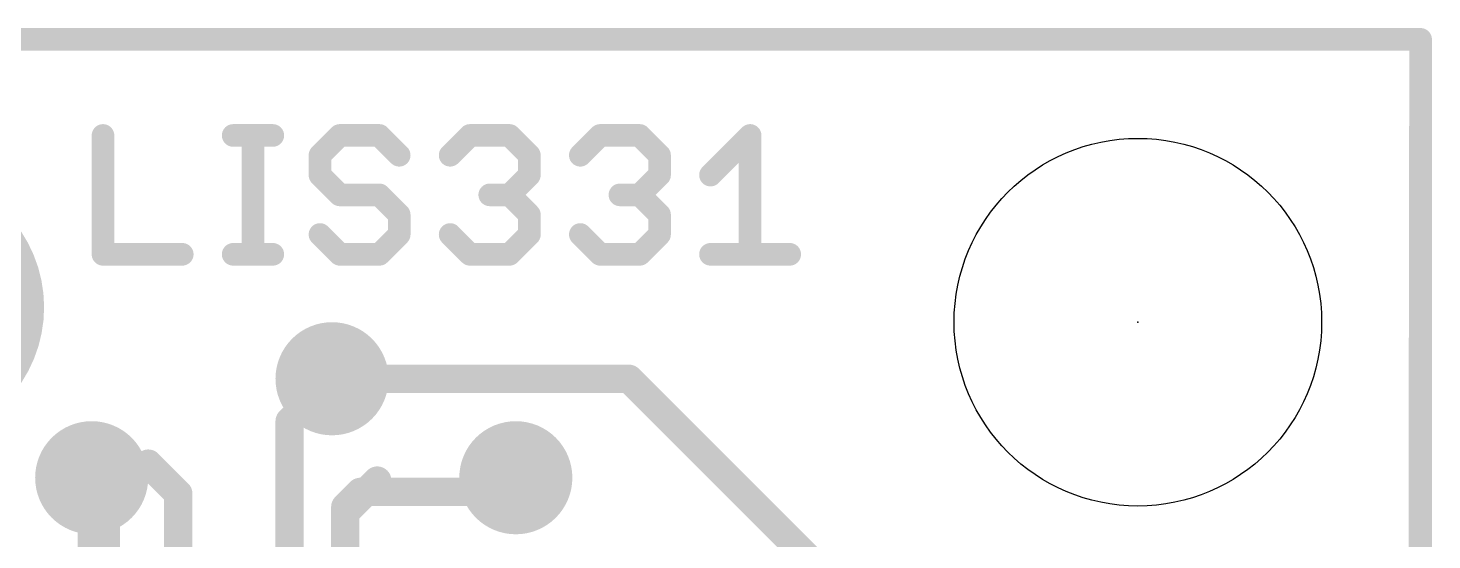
# Model space of a CAD drawing. Extents: x -0.1 to 20.4, y -0.1 to 12.8.
# Drawn here: x 7.81 to 20.42, y 8.2 to 12.8 of the extents above; entities that cross this region are included whole.
import ezdxf

# ---------------------------------------------------------------- set-up
doc = ezdxf.new("R2010")
doc.units = 0
for name, color, linetype in [('1', 12, 'CONTINUOUS'), ('16', 132, 'CONTINUOUS'), ('18', 110, 'CONTINUOUS'), ('20', 53, 'CONTINUOUS'), ('21', 41, 'CONTINUOUS'), ('22', 40, 'CONTINUOUS'), ('23', 53, 'CONTINUOUS')]:
    doc.layers.add(name, color=color, linetype=linetype)

# ---------------------------------------------------------------- blocks, each defined once
blk = doc.blocks.new('ROUNDV')
at = {"const_width": 0.5}
blk.add_lwpolyline([(0, -0.25, 1), (0, 0.25, 1), (0, -0.25)], format="xyb", dxfattribs=at)

msp = doc.modelspace()

# ---------------------------------------------------------------- linework, layer by layer
at = {"layer": '1'}
for points, const_width in [([(20.32, 12.7), (0, 12.7)], 0.2032), ([(20.32, 0), (20.32, 12.7)], 0.2032), ([(10.541, 9.652), (10.16, 9.271)], 0.254), ([(10.16, 9.271), (10.16, 7.75)], 0.254), ([(9.16, 8.62), (8.89, 8.89)], 0.254), ([(8.382, 7.874), (8.382, 8.763)], 0.254), ([(8.382, 8.763), (8.509, 8.636)], 0.254), ([(10.66, 8.4502), (10.9474, 8.7376)], 0.254), ([(12.065, 8.636), (12.192, 8.763)], 0.254), ([(8.509, 7.874), (8.509, 8.636)], 0.254), ([(9.16, 7.75), (9.16, 8.62)], 0.254), ([(10.66, 8.501), (10.795, 8.636)], 0.254), ([(10.795, 8.636), (12.065, 8.636)], 0.254), ([(10.66, 7.75), (10.66, 8.501)], 0.254), ([(10.66, 7.75), (10.66, 8.4502)], 0.254)]:
    msp.add_lwpolyline(points, dxfattribs=dict(at, const_width=const_width))
for points, const_width in [([(20.3708, 12.7, 1), (20.2692, 12.7)], 0.1016), ([(20.32, 12.6492, 1), (20.32, 12.7508)], 0.1016), ([(10.5859, 9.6071, 1), (10.4961, 9.6969)], 0.127), ([(10.2235, 9.271, 1), (10.0965, 9.271)], 0.127), ([(10.1151, 9.3159, 1), (10.2049, 9.2261)], 0.127), ([(8.9349, 8.9349, 1), (8.8451, 8.8451)], 0.127), ([(8.4455, 8.763, 1), (8.3185, 8.763)], 0.127), ([(8.4269, 8.8079, 1), (8.3371, 8.7181)], 0.127), ([(10.9923, 8.6927, 1), (10.9025, 8.7825)], 0.127), ([(12.2369, 8.7181, 1), (12.1471, 8.8079)], 0.127), ([(8.5725, 8.636, 1), (8.4455, 8.636)], 0.127), ([(8.4641, 8.5911, 1), (8.5539, 8.6809)], 0.127), ([(9.2235, 8.62, 1), (9.0965, 8.62)], 0.127), ([(9.1151, 8.5751, 1), (9.2049, 8.6649)], 0.127), ([(10.795, 8.6995, 1), (10.795, 8.5725)], 0.127), ([(10.8399, 8.5911, 1), (10.7501, 8.6809)], 0.127), ([(12.0201, 8.6809, 1), (12.1099, 8.5911)], 0.127), ([(12.065, 8.5725, 1), (12.065, 8.6995)], 0.127), ([(10.7235, 8.501, 1), (10.5965, 8.501)], 0.127), ([(10.6151, 8.5459, 1), (10.7049, 8.4561)], 0.127), ([(10.7235, 8.4502, 1), (10.5965, 8.4502)], 0.127), ([(10.6151, 8.4951, 1), (10.7049, 8.4053)], 0.127)]:
    msp.add_lwpolyline(points, format="xyb", dxfattribs=dict(at, const_width=const_width))
at = {"layer": '16'}
for points, const_width in [([(20.32, 12.7), (0, 12.7)], 0.2032), ([(20.32, 0), (20.32, 12.7)], 0.2032), ([(13.208, 9.652), (10.541, 9.652)], 0.254), ([(15.24, 7.62), (13.208, 9.652)], 0.254)]:
    msp.add_lwpolyline(points, dxfattribs=dict(at, const_width=const_width))
for points, const_width in [([(20.3708, 12.7, 1), (20.2692, 12.7)], 0.1016), ([(20.32, 12.6492, 1), (20.32, 12.7508)], 0.1016), ([(10.541, 9.7155, 1), (10.541, 9.5885)], 0.127), ([(13.2529, 9.6969, 1), (13.1631, 9.6071)], 0.127), ([(13.208, 9.5885, 1), (13.208, 9.7155)], 0.127)]:
    msp.add_lwpolyline(points, format="xyb", dxfattribs=dict(at, const_width=const_width))
at = {"layer": '20', "const_width": 0.2032}
for points in [[(20.32, 12.7), (0, 12.7)], [(20.3, 0), (20.32, 12.7)]]:
    msp.add_lwpolyline(points, dxfattribs=at)
at = {"layer": '20', "const_width": 0.1016}
for points in [[(20.3708, 12.6999, 1), (20.2692, 12.7001)], [(20.32, 12.6492, 1), (20.32, 12.7508)]]:
    msp.add_lwpolyline(points, format="xyb", dxfattribs=at)
at = {"layer": '20'}
msp.add_circle((17.78, 10.16), 1.651, dxfattribs=at)
at = {"layer": '21', "const_width": 0.2032}
for points in [[(8.4836, 11.8373), (8.4836, 10.7696)], [(9.653, 11.8373), (10.0089, 11.8373)], [(9.8309, 10.7696), (9.8309, 11.8373)], [(10.6105, 11.8373), (10.4326, 11.6594)], [(10.9665, 11.8373), (10.6105, 11.8373)], [(11.1444, 11.6594), (10.9665, 11.8373)], [(11.602, 11.6594), (11.7799, 11.8373)], [(11.7799, 11.8373), (12.1358, 11.8373)], [(12.1358, 11.8373), (12.3138, 11.6594)], [(12.7714, 11.6594), (12.9493, 11.8373)], [(12.9493, 11.8373), (13.3052, 11.8373)], [(13.3052, 11.8373), (13.4832, 11.6594)], [(13.9408, 11.4814), (14.2967, 11.8373)], [(14.2967, 11.8373), (14.2967, 10.7696)], [(10.4326, 11.6594), (10.4326, 11.4814)], [(12.3138, 11.6594), (12.3138, 11.4814)], [(13.4832, 11.6594), (13.4832, 11.4814)], [(10.4326, 11.4814), (10.6105, 11.3035)], [(12.3138, 11.4814), (12.1358, 11.3035)], [(13.4832, 11.4814), (13.3052, 11.3035)], [(10.6105, 11.3035), (10.9665, 11.3035)], [(10.9665, 11.3035), (11.1444, 11.1255)], [(12.1358, 11.3035), (11.9579, 11.3035)], [(12.1358, 11.3035), (12.3138, 11.1255)], [(13.3052, 11.3035), (13.1273, 11.3035)], [(13.3052, 11.3035), (13.4832, 11.1255)], [(11.1444, 11.1255), (11.1444, 10.9475)], [(12.3138, 11.1255), (12.3138, 10.9475)], [(13.4832, 11.1255), (13.4832, 10.9475)], [(10.6105, 10.7696), (10.4326, 10.9475)], [(11.1444, 10.9475), (10.9665, 10.7696)], [(11.7799, 10.7696), (11.602, 10.9475)], [(12.3138, 10.9475), (12.1358, 10.7696)], [(12.9493, 10.7696), (12.7714, 10.9475)], [(13.4832, 10.9475), (13.3052, 10.7696)], [(8.4836, 10.7696), (9.1954, 10.7696)], [(9.653, 10.7696), (10.0089, 10.7696)], [(10.9665, 10.7696), (10.6105, 10.7696)], [(12.1358, 10.7696), (11.7799, 10.7696)], [(13.3052, 10.7696), (12.9493, 10.7696)], [(13.9408, 10.7696), (14.6526, 10.7696)]]:
    msp.add_lwpolyline(points, dxfattribs=at)
at = {"layer": '21', "const_width": 0.1016}
for points in [[(8.5344, 11.8373, 1), (8.4328, 11.8373)], [(9.653, 11.8881, 1), (9.653, 11.7865)], [(9.8817, 11.8373, 1), (9.7801, 11.8373)], [(10.0089, 11.7865, 1), (10.0089, 11.8881)], [(10.6105, 11.8881, 1), (10.6105, 11.7865)], [(10.6465, 11.8014, 1), (10.5746, 11.8732)], [(11.0024, 11.8732, 1), (10.9305, 11.8014)], [(10.9665, 11.7865, 1), (10.9665, 11.8881)], [(11.7799, 11.8881, 1), (11.7799, 11.7865)], [(11.8159, 11.8014, 1), (11.744, 11.8732)], [(12.1718, 11.8732, 1), (12.0999, 11.8014)], [(12.1358, 11.7865, 1), (12.1358, 11.8881)], [(12.9493, 11.8881, 1), (12.9493, 11.7865)], [(12.9853, 11.8014, 1), (12.9134, 11.8732)], [(13.3412, 11.8732, 1), (13.2693, 11.8014)], [(13.3052, 11.7865, 1), (13.3052, 11.8881)], [(14.3475, 11.8373, 1), (14.2459, 11.8373)], [(14.3326, 11.8014, 1), (14.2608, 11.8732)], [(10.4834, 11.6594, 1), (10.3818, 11.6594)], [(10.3967, 11.6953, 1), (10.4685, 11.6234)], [(11.1085, 11.6234, 1), (11.1803, 11.6953)], [(11.5661, 11.6953, 1), (11.6379, 11.6234)], [(12.3646, 11.6594, 1), (12.263, 11.6594)], [(12.2779, 11.6234, 1), (12.3497, 11.6953)], [(12.7355, 11.6953, 1), (12.8073, 11.6234)], [(13.534, 11.6594, 1), (13.4324, 11.6594)], [(13.4473, 11.6234, 1), (13.5191, 11.6953)], [(10.4685, 11.5173, 1), (10.3967, 11.4455)], [(10.3818, 11.4814, 1), (10.4834, 11.4814)], [(12.263, 11.4814, 1), (12.3646, 11.4814)], [(12.3497, 11.4455, 1), (12.2779, 11.5173)], [(13.4324, 11.4814, 1), (13.534, 11.4814)], [(13.5191, 11.4455, 1), (13.4473, 11.5173)], [(13.9049, 11.5173, 1), (13.9767, 11.4455)], [(10.6105, 11.3543, 1), (10.6105, 11.2527)], [(10.5746, 11.2675, 1), (10.6465, 11.3394)], [(11.0024, 11.3394, 1), (10.9305, 11.2675)], [(10.9665, 11.2527, 1), (10.9665, 11.3543)], [(11.9579, 11.3543, 1), (11.9579, 11.2527)], [(12.1718, 11.3394, 1), (12.0999, 11.2675)], [(12.0999, 11.3394, 1), (12.1718, 11.2675)], [(12.1358, 11.2527, 1), (12.1358, 11.3543)], [(13.1273, 11.3543, 1), (13.1273, 11.2527)], [(13.3412, 11.3394, 1), (13.2693, 11.2675)], [(13.2693, 11.3394, 1), (13.3412, 11.2675)], [(13.3052, 11.2527, 1), (13.3052, 11.3543)], [(11.1952, 11.1255, 1), (11.0936, 11.1255)], [(12.3646, 11.1255, 1), (12.263, 11.1255)], [(13.534, 11.1255, 1), (13.4324, 11.1255)], [(11.1085, 11.0896, 1), (11.1803, 11.1614)], [(12.2779, 11.0896, 1), (12.3497, 11.1614)], [(13.4473, 11.0896, 1), (13.5191, 11.1614)], [(10.4685, 10.9835, 1), (10.3967, 10.9116)], [(11.0936, 10.9475, 1), (11.1952, 10.9475)], [(11.1803, 10.9116, 1), (11.1085, 10.9835)], [(11.6379, 10.9835, 1), (11.5661, 10.9116)], [(12.263, 10.9475, 1), (12.3646, 10.9475)], [(12.3497, 10.9116, 1), (12.2779, 10.9835)], [(12.8073, 10.9835, 1), (12.7355, 10.9116)], [(13.4324, 10.9475, 1), (13.534, 10.9475)], [(13.5191, 10.9116, 1), (13.4473, 10.9835)], [(8.4836, 10.8204, 1), (8.4836, 10.7188)], [(9.1954, 10.7188, 1), (9.1954, 10.8204)], [(9.653, 10.8204, 1), (9.653, 10.7188)], [(10.0089, 10.7188, 1), (10.0089, 10.8204)], [(10.6105, 10.8204, 1), (10.6105, 10.7188)], [(10.5746, 10.7337, 1), (10.6465, 10.8055)], [(10.9305, 10.8055, 1), (11.0024, 10.7337)], [(10.9665, 10.7188, 1), (10.9665, 10.8204)], [(11.7799, 10.8204, 1), (11.7799, 10.7188)], [(11.744, 10.7337, 1), (11.8159, 10.8055)], [(12.0999, 10.8055, 1), (12.1718, 10.7337)], [(12.1358, 10.7188, 1), (12.1358, 10.8204)], [(12.9493, 10.8204, 1), (12.9493, 10.7188)], [(12.9134, 10.7337, 1), (12.9853, 10.8055)], [(13.2693, 10.8055, 1), (13.3412, 10.7337)], [(13.3052, 10.7188, 1), (13.3052, 10.8204)], [(13.9408, 10.8204, 1), (13.9408, 10.7188)], [(14.6526, 10.7188, 1), (14.6526, 10.8204)], [(8.4328, 10.7696, 1), (8.5344, 10.7696)], [(9.7801, 10.7696, 1), (9.8817, 10.7696)], [(14.2459, 10.7696, 1), (14.3475, 10.7696)]]:
    msp.add_lwpolyline(points, format="xyb", dxfattribs=at)
at = {"layer": '22', "const_width": 0.3048}
msp.add_lwpolyline([(7.0485, 9.271, 6.5963), (6.4135, 9.271)], format="xyb", dxfattribs=at)
at = {"layer": '23'}
msp.add_point((17.78, 10.16), dxfattribs=at)

# ---------------------------------------------------------------- block references
at = {"layer": '18', "xscale": 1.016, "yscale": 1.016}
for p in [(10.541, 9.652), (10.541, 9.652), (8.382, 8.763), (8.382, 8.763), (12.192, 8.763), (12.192, 8.763)]:
    msp.add_blockref('ROUNDV', p, dxfattribs=at)

doc.saveas('drawing.dxf')
